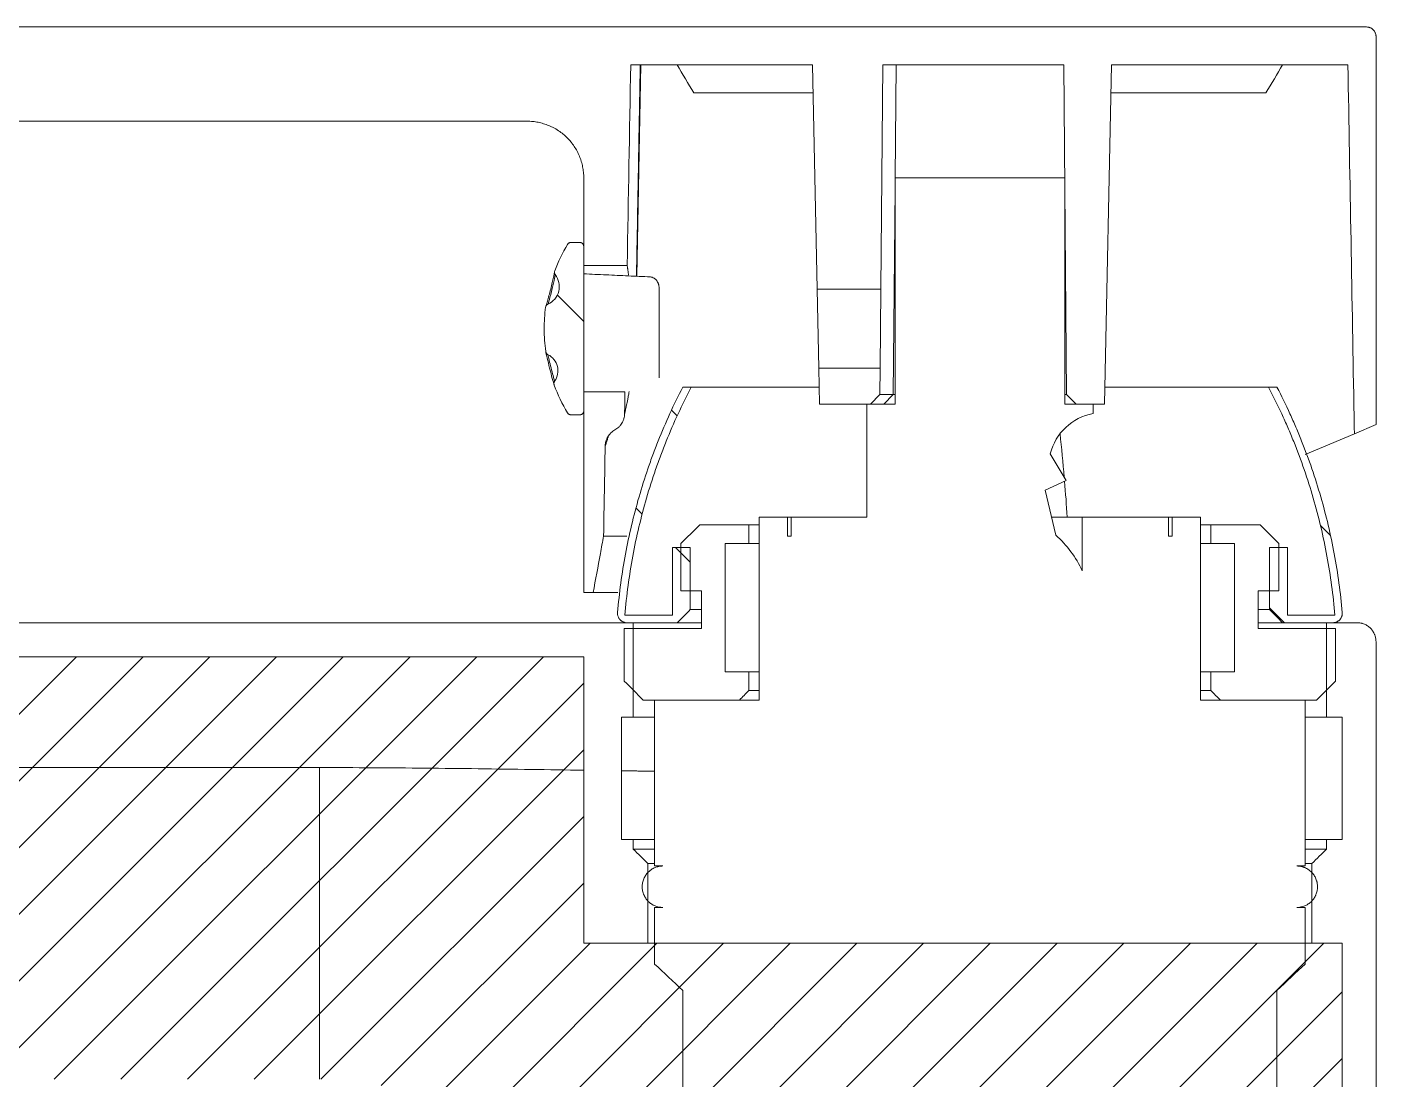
# Model space of a CAD drawing. Extents: x 13676 to 14719, y -16741 to -16132.
# Drawn here: x 13776.4 to 13847.9, y -16430.5 to -16374.7 of the extents above; entities that cross this region are included whole.
import ezdxf

# ---------------------------------------------------------------- set-up
doc = ezdxf.new("R2010")
doc.units = 0
doc.header["$MEASUREMENT"] = 0
doc.layers.get('0').update_dxf_attribs({"color": 3, "linetype": 'CONTINUOUS'})
doc.layers.add('5', color=2, linetype='CONTINUOUS', lineweight=9)

# ---------------------------------------------------------------- blocks, each defined once
blk = doc.blocks.new('HATCH5')
at = {"color": 155, "lineweight": 13}
for p, q in [((823.264, 572.629), (823.563, 572.33)), ((821.384, 567.439), (821.712, 567.111)), ((857.662, 566.516), (858.185, 565.993)), ((823.47, 565.352), (824.259, 564.563)), ((854.958, 562.149), (855.755, 561.352))]:
    blk.add_line(p, q, dxfattribs=at)
blk = doc.blocks.new('HATCH13')
at = {"color": 155, "lineweight": 13}
blk.add_line((817.209, 578.736), (818.608, 577.336), dxfattribs=at)

msp = doc.modelspace()

# ---------------------------------------------------------------- hatches: boundary and pattern name
at = {"layer": '5'}
h = msp.add_hatch(dxfattribs=at)
h.set_pattern_fill('ANSI31', color=10, scale=20)
h.set_pattern_definition([(45, (2654.681, -18.976), (-1.76776695, 1.76776695), [])])
edge = h.paths.add_edge_path()
edge.add_line((13805.925, -16408.144), (13757.925, -16408.144))
edge.add_line((13757.925, -16408.144), (13757.925, -16411.344))
edge.add_line((13757.925, -16411.344), (13758.925, -16411.344))
edge.add_arc((13758.925, -16413.344), 2, 10.63759, 90, ccw=False)
edge.add_line((13760.89, -16412.974), (13762.425, -16421.144))
edge.add_line((13762.425, -16421.144), (13761.424, -16421.144))
edge.add_line((13761.424, -16421.144), (13741.425, -16421.144))
edge.add_line((13741.425, -16421.144), (13741.425, -16426.344))
edge.add_line((13741.425, -16426.344), (13742.426, -16426.344))
edge.add_line((13742.426, -16426.344), (13745.85, -16426.344))
edge.add_line((13745.85, -16426.344), (13746.677, -16426.344))
edge.add_line((13746.677, -16426.344), (13748.177, -16426.344))
edge.add_line((13748.177, -16426.344), (13748.177, -16431.344))
edge.add_line((13748.177, -16431.344), (13746.677, -16431.344))
edge.add_line((13746.677, -16431.344), (13746.677, -16433.344))
edge.add_line((13746.677, -16433.344), (13746.176, -16433.344))
edge.add_line((13746.176, -16433.344), (13744.978, -16433.344))
edge.add_line((13744.978, -16433.344), (13744.978, -16443.344))
edge.add_line((13744.978, -16443.344), (13759.019, -16443.344))
edge.add_line((13759.019, -16443.344), (13759.019, -16433.344))
edge.add_line((13759.019, -16433.344), (13758.229, -16433.344))
edge.add_line((13758.229, -16433.344), (13757.673, -16433.344))
edge.add_line((13757.673, -16433.344), (13757.173, -16433.344))
edge.add_line((13757.173, -16433.344), (13757.173, -16431.344))
edge.add_line((13757.173, -16431.344), (13755.672, -16431.344))
edge.add_line((13755.672, -16431.344), (13755.672, -16426.344))
edge.add_line((13755.672, -16426.344), (13757.173, -16426.344))
edge.add_line((13757.173, -16426.344), (13757.923, -16426.344))
edge.add_line((13757.923, -16426.344), (13761.424, -16426.344))
edge.add_line((13761.424, -16426.344), (13762.425, -16426.344))
edge.add_arc((13762.425, -16428.344), 2, 0, 90, ccw=False)
edge.add_line((13764.425, -16428.344), (13764.425, -16431.037))
edge.add_spline(control_points=[(13764.425, -16431.037), (13765.421, -16430.955), (13766.917, -16430.847), (13768.414, -16430.762), (13769.413, -16430.711), (13769.912, -16430.688), (13771.411, -16430.626), (13772.41, -16430.595), (13774.41, -16430.554), (13775.41, -16430.543), (13776.41, -16430.543)], knot_values=[0, 0, 0, 0, 0.25, 0.375, 0.375, 0.5, 0.5, 0.75, 0.75, 1, 1, 1, 1], degree=3, periodic=0)
edge.add_spline(control_points=[(13791.925, -16430.543), (13786.753, -16430.543), (13781.581, -16430.543), (13776.41, -16430.543)], knot_values=[0, 0, 0, 0, 1, 1, 1, 1], degree=3, periodic=0)
edge.add_spline(control_points=[(13807.725, -16442.343), (13807.725, -16442.116), (13807.705, -16441.665), (13807.647, -16441.221), (13807.57, -16440.78), (13807.522, -16440.56), (13807.436, -16440.234), (13807.39, -16440.071), (13807.338, -16439.909), (13807.303, -16439.802), (13807.284, -16439.748), (13807.19, -16439.48), (13807.106, -16439.27), (13806.924, -16438.858), (13806.826, -16438.656), (13806.614, -16438.259), (13806.502, -16438.065), (13806.323, -16437.778), (13806.262, -16437.683), (13806.136, -16437.495), (13806.071, -16437.402), (13805.741, -16436.941), (13805.456, -16436.593), (13804.854, -16435.93), (13804.537, -16435.615), (13803.872, -16435.015), (13803.526, -16434.729), (13803.121, -16434.423), (13803.076, -16434.389), (13802.986, -16434.322), (13802.94, -16434.288), (13802.803, -16434.189), (13802.527, -16433.993), (13802.247, -16433.806), (13801.681, -16433.443), (13801.296, -16433.215), (13800.514, -16432.787), (13800.116, -16432.587), (13799.307, -16432.211), (13798.897, -16432.036), (13798.063, -16431.712), (13797.64, -16431.562), (13797.103, -16431.392), (13796.995, -16431.358), (13796.779, -16431.294), (13796.455, -16431.199), (13796.13, -16431.113), (13795.477, -16430.953), (13795.04, -16430.86), (13794.16, -16430.708), (13793.717, -16430.648), (13793.048, -16430.587), (13792.825, -16430.571), (13792.376, -16430.549), (13792.151, -16430.543), (13791.925, -16430.543)], knot_values=[0, 0, 0, 0, 0.03125, 0.0625, 0.0625, 0.09375, 0.09375, 0.109375, 0.117188, 0.117188, 0.125, 0.125, 0.15625, 0.15625, 0.1875, 0.1875, 0.21875, 0.21875, 0.234375, 0.234375, 0.25, 0.25, 0.3125, 0.3125, 0.375, 0.375, 0.4375, 0.4375, 0.445313, 0.445313, 0.453125, 0.453125, 0.46875, 0.5, 0.5, 0.5625, 0.5625, 0.625, 0.625, 0.6875, 0.6875, 0.75, 0.75, 0.765625, 0.765625, 0.78125, 0.8125, 0.8125, 0.875, 0.875, 0.9375, 0.9375, 0.96875, 0.96875, 1, 1, 1, 1], degree=3, periodic=0)
edge.add_line((13807.725, -16442.343), (13807.725, -16446.344))
edge.add_line((13807.725, -16446.344), (13809.325, -16446.344))
edge.add_line((13809.325, -16446.344), (13809.325, -16446.844))
edge.add_spline(control_points=[(13809.325, -16446.844), (13809.492, -16447.01), (13809.659, -16447.177), (13809.825, -16447.344)], knot_values=[0, 0, 0, 0, 1, 1, 1, 1], degree=3, periodic=0)
edge.add_line((13809.825, -16447.344), (13809.825, -16452.344))
edge.add_line((13809.825, -16452.344), (13818.425, -16452.344))
edge.add_line((13818.425, -16452.344), (13818.425, -16661.729))
edge.add_line((13818.425, -16661.729), (13828.425, -16661.729))
edge.add_line((13828.425, -16661.729), (13828.425, -16452.344))
edge.add_line((13828.425, -16452.344), (13844.024, -16452.344))
edge.add_line((13844.024, -16452.344), (13844.024, -16447.344))
edge.add_spline(control_points=[(13844.024, -16447.344), (13844.191, -16447.177), (13844.357, -16447.01), (13844.524, -16446.844)], knot_values=[0, 0, 0, 0, 1, 1, 1, 1], degree=3, periodic=0)
edge.add_line((13844.524, -16446.844), (13844.524, -16446.344))
edge.add_line((13844.524, -16446.344), (13846.124, -16446.344))
edge.add_line((13846.124, -16446.344), (13846.124, -16423.344))
edge.add_line((13846.124, -16423.344), (13805.925, -16423.344))
edge.add_line((13805.925, -16423.344), (13805.925, -16408.144))

# ---------------------------------------------------------------- linework, layer by layer
at = {"linetype": 'Continuous', "lineweight": 18}
for p, q in [((13723.425, -16374.744), (13847.424, -16374.744)), ((13847.924, -16375.244), (13847.924, -16395.83)), ((13818.048, -16376.744), (13808.414, -16376.744)), ((13808.746, -16387.967), (13808.948, -16376.744)), ((13818.297, -16388.649), (13818.048, -16376.744)), ((13821.782, -16376.744), (13821.678, -16388.649)), ((13831.368, -16376.744), (13821.782, -16376.744)), ((13822.429, -16382.744), (13822.482, -16376.744)), ((13831.52, -16394.244), (13831.368, -16376.744)), ((13833.902, -16376.744), (13833.525, -16394.744)), ((13846.435, -16376.744), (13833.902, -16376.744)), ((13811.768, -16378.244), (13818.079, -16378.244)), ((13833.87, -16378.244), (13842.081, -16378.244)), ((13802.925, -16379.744), (13750.427, -16379.744)), ((13802.925, -16379.744), (13802.925, -16379.744)), ((13805.925, -16387.397), (13805.925, -16382.743)), ((13822.425, -16382.744), (13831.425, -16382.744)), ((13822.425, -16394.744), (13822.425, -16382.744)), ((13831.425, -16382.744), (13831.425, -16394.744)), ((13822.329, -16394.244), (13822.425, -16383.285)), ((13805.237, -16386.176), (13805.725, -16386.176)), ((13805.925, -16386.376), (13805.925, -16395.111)), ((13808.228, -16387.397), (13805.925, -16387.397)), ((13809.925, -16393.357), (13809.925, -16388.647)), ((13821.678, -16388.649), (13818.297, -16388.649)), ((13818.385, -16392.839), (13818.297, -16388.649)), ((13821.641, -16392.839), (13821.678, -16388.649)), ((13818.385, -16392.839), (13821.641, -16392.839)), ((13818.425, -16394.744), (13818.385, -16392.839)), ((13821.641, -16392.839), (13821.629, -16394.244)), ((13811.175, -16393.844), (13811.626, -16393.844)), ((13818.405, -16393.844), (13811.626, -16393.844)), ((13833.544, -16393.844), (13842.223, -16393.844)), ((13842.223, -16393.844), (13842.674, -16393.844)), ((13805.925, -16394.09), (13808.111, -16394.09)), ((13805.925, -16404.744), (13805.925, -16394.09)), ((13805.925, -16394.166), (13805.925, -16394.166)), ((13821.629, -16394.244), (13821.125, -16394.744)), ((13821.629, -16394.244), (13822.329, -16394.244)), ((13821.825, -16394.744), (13822.329, -16394.244)), ((13822.329, -16394.244), (13822.425, -16394.244)), ((13831.425, -16394.244), (13831.52, -16394.244)), ((13832.025, -16394.744), (13831.52, -16394.244)), ((13805.725, -16395.311), (13805.237, -16395.311)), ((13808.091, -16395.259), (13808.091, -16395.259)), ((13821.125, -16394.744), (13818.425, -16394.744)), ((13820.925, -16394.744), (13822.425, -16394.744)), ((13820.925, -16400.744), (13820.925, -16394.744)), ((13831.425, -16394.744), (13832.925, -16394.744)), ((13833.525, -16394.744), (13832.025, -16394.744)), ((13832.925, -16394.744), (13832.925, -16395.244)), ((13847.924, -16395.83), (13846.777, -16396.317)), ((13846.777, -16396.317), (13844.165, -16397.426)), ((13807.061, -16396.974), (13807.061, -16396.974)), ((13830.657, -16397.378), (13831.497, -16398.804)), ((13831.497, -16398.804), (13830.378, -16399.314)), ((13830.378, -16399.314), (13830.949, -16401.694)), ((13815.226, -16400.744), (13816.726, -16400.744)), ((13815.226, -16410.444), (13815.226, -16400.744)), ((13816.726, -16400.744), (13816.726, -16401.744)), ((13816.926, -16400.744), (13816.726, -16400.744)), ((13816.926, -16400.744), (13820.925, -16400.744)), ((13816.926, -16401.744), (13816.926, -16400.744)), ((13832.355, -16400.744), (13830.721, -16400.744)), ((13832.355, -16400.744), (13836.924, -16400.744)), ((13832.355, -16403.591), (13832.355, -16400.744)), ((13837.124, -16400.744), (13836.924, -16400.744)), ((13836.924, -16400.744), (13836.924, -16401.744)), ((13837.124, -16401.744), (13837.124, -16400.744)), ((13837.124, -16400.744), (13838.624, -16400.744)), ((13838.624, -16400.744), (13838.624, -16410.444)), ((13806.978, -16401.744), (13808.215, -16401.744)), ((13812.075, -16401.144), (13814.675, -16401.144)), ((13815.225, -16401.144), (13814.675, -16401.144)), ((13814.675, -16401.144), (13814.675, -16402.144)), ((13816.726, -16401.744), (13816.926, -16401.744)), ((13836.924, -16401.744), (13837.124, -16401.744)), ((13838.624, -16401.144), (13839.174, -16401.144)), ((13839.174, -16402.144), (13839.174, -16401.144)), ((13839.174, -16401.144), (13841.774, -16401.144)), ((13810.625, -16402.344), (13811.575, -16402.344)), ((13810.625, -16405.944), (13810.625, -16402.344)), ((13811.075, -16404.644), (13811.075, -16402.144)), ((13811.575, -16402.344), (13811.575, -16405.644)), ((13813.425, -16402.144), (13813.425, -16408.944)), ((13814.675, -16402.144), (13813.425, -16402.144)), ((13815.225, -16402.144), (13814.675, -16402.144)), ((13838.624, -16402.144), (13839.174, -16402.144)), ((13840.424, -16402.144), (13839.174, -16402.144)), ((13840.424, -16408.944), (13840.424, -16402.144)), ((13842.274, -16402.344), (13843.224, -16402.344)), ((13842.274, -16405.644), (13842.274, -16402.344)), ((13842.774, -16402.144), (13842.774, -16404.644)), ((13843.224, -16402.344), (13843.224, -16405.944)), ((13806.425, -16404.744), (13805.925, -16404.744)), ((13806.425, -16404.744), (13807.736, -16404.744)), ((13812.175, -16404.644), (13811.075, -16404.644)), ((13812.175, -16406.644), (13812.175, -16404.644)), ((13841.674, -16404.644), (13841.674, -16406.644)), ((13842.774, -16404.644), (13841.674, -16404.644)), ((13808.107, -16405.944), (13810.625, -16405.944)), ((13812.175, -16405.644), (13811.575, -16405.644)), ((13841.674, -16405.644), (13842.274, -16405.644)), ((13843.224, -16405.944), (13845.743, -16405.944)), ((13754.671, -16406.344), (13808.55, -16406.344)), ((13808.075, -16409.444), (13808.075, -16406.644)), ((13808.075, -16406.644), (13812.175, -16406.644)), ((13810.875, -16406.344), (13808.215, -16406.344)), ((13808.55, -16406.344), (13808.55, -16411.344)), ((13812.175, -16406.344), (13810.875, -16406.344)), ((13841.674, -16406.344), (13842.974, -16406.344)), ((13841.674, -16406.644), (13845.774, -16406.644)), ((13845.634, -16406.344), (13842.974, -16406.344)), ((13845.299, -16411.344), (13845.299, -16406.344)), ((13845.299, -16406.344), (13846.924, -16406.344)), ((13845.774, -16406.644), (13845.774, -16409.444)), ((13847.924, -16407.344), (13847.924, -16536.131)), ((13805.925, -16408.144), (13757.925, -16408.144)), ((13805.925, -16423.344), (13805.925, -16408.144)), ((13813.425, -16408.944), (13814.675, -16408.944)), ((13815.225, -16408.944), (13814.675, -16408.944)), ((13814.675, -16408.944), (13814.675, -16409.944)), ((13838.624, -16408.944), (13839.174, -16408.944)), ((13839.174, -16408.944), (13840.424, -16408.944)), ((13839.174, -16409.944), (13839.174, -16408.944)), ((13815.225, -16409.944), (13814.675, -16409.944)), ((13838.624, -16409.944), (13839.174, -16409.944)), ((13814.175, -16410.444), (13809.075, -16410.444)), ((13809.675, -16419.244), (13809.675, -16410.444)), ((13809.675, -16410.444), (13815.226, -16410.444)), ((13838.624, -16410.444), (13844.174, -16410.444)), ((13844.774, -16410.444), (13839.674, -16410.444)), ((13844.174, -16410.444), (13844.174, -16419.244)), ((13808.55, -16411.344), (13807.925, -16411.344)), ((13807.925, -16411.344), (13807.925, -16417.844)), ((13808.55, -16411.344), (13809.675, -16411.344)), ((13844.174, -16411.344), (13845.299, -16411.344)), ((13846.124, -16411.344), (13845.299, -16411.344)), ((13846.124, -16417.844), (13846.124, -16411.344)), ((13761.088, -16414.026), (13791.925, -16414.025)), ((13807.925, -16417.844), (13808.55, -16417.844)), ((13808.55, -16417.844), (13808.55, -16418.344)), ((13808.55, -16417.844), (13809.675, -16417.844)), ((13844.174, -16417.844), (13845.299, -16417.844)), ((13845.299, -16418.344), (13845.299, -16417.844)), ((13845.299, -16417.844), (13846.124, -16417.844)), ((13808.55, -16418.344), (13809.675, -16418.344)), ((13844.174, -16418.344), (13845.299, -16418.344)), ((13809.325, -16419.119), (13809.675, -16419.119)), ((13809.325, -16419.119), (13809.325, -16423.344)), ((13810.125, -16419.244), (13809.675, -16419.244)), ((13844.174, -16419.244), (13843.724, -16419.244)), ((13844.174, -16419.119), (13844.524, -16419.119)), ((13844.524, -16423.344), (13844.524, -16419.119)), ((13809.675, -16421.444), (13810.125, -16421.444)), ((13809.675, -16424.444), (13809.675, -16421.444)), ((13843.724, -16421.444), (13844.174, -16421.444)), ((13844.174, -16421.444), (13844.174, -16424.444)), ((13809.325, -16423.344), (13805.925, -16423.344)), ((13809.325, -16423.344), (13809.675, -16423.344)), ((13844.174, -16423.344), (13844.524, -16423.344)), ((13846.124, -16423.344), (13844.524, -16423.344)), ((13846.124, -16446.344), (13846.124, -16423.344)), ((13811.175, -16436.844), (13811.175, -16425.844)), ((13842.674, -16425.844), (13842.674, -16436.844))]:
    msp.add_line(p, q, dxfattribs=at)
for centre, radius, start, end in [((13812.507, -16390.744), 8.681, 149.00445, 159.35118), ((13803.595, -16388.508), 1.034, 294.12983, 37.71359), ((13812.507, -16390.744), 8.681, 172.49224, 180.11021), ((13812.507, -16390.744), 8.681, 180.11021, 187.99427), ((13803.595, -16392.979), 0.959, 325.25488, 62.9017), ((13812.507, -16390.744), 8.681, 200.16231, 210.99555), ((13833.46, -16398.084), 2.89, 100.67338, 165.87899), ((13826.925, -16406.144), 6, 25.17672, 47.87358)]:
    msp.add_arc(centre, radius, start, end, dxfattribs=at)
at = {"linetype": 'Continuous', "lineweight": 13}
for centre, major_axis, ratio, start_param, end_param in [((13804.217, -16388.665), (0.199, 0.793), 0.02811, 3.029969, 6.121001), ((13804.217, -16392.822), (-0.199, 0.793), 0.02811, 0.490037, 2.65155), ((13823.654, -16408.542), (0, -31.6), 0.258068, 1.889686, 1.96808), ((13823.654, -16408.542), (0, -31.6), 0.258068, 1.820175, 1.882842)]:
    msp.add_ellipse(centre, major_axis=major_axis, ratio=ratio, start_param=start_param, end_param=end_param, dxfattribs=at)
at = {"linetype": 'Continuous', "lineweight": 18}
msp.add_ellipse((13804.145, -16392.841), major_axis=(-0.243, 0.968), ratio=0.02811, start_param=0.398196, end_param=2.743394, dxfattribs=at)
for points, knots in [([(13847.424, -16374.744), (13847.457, -16374.744), (13847.489, -16374.747), (13847.538, -16374.756), (13847.554, -16374.76), (13847.585, -16374.77), (13847.616, -16374.781), (13847.645, -16374.795), (13847.674, -16374.81), (13847.688, -16374.819), (13847.729, -16374.846), (13847.754, -16374.867), (13847.789, -16374.901), (13847.8, -16374.913), (13847.821, -16374.939), (13847.831, -16374.952), (13847.858, -16374.993), (13847.873, -16375.021), (13847.892, -16375.067), (13847.898, -16375.082), (13847.907, -16375.114), (13847.911, -16375.13), (13847.918, -16375.162), (13847.92, -16375.178), (13847.923, -16375.211), (13847.924, -16375.227), (13847.924, -16375.244)], [0, 0, 0, 0, 0.125, 0.125, 0.1875, 0.1875, 0.25, 0.3125, 0.3125, 0.375, 0.375, 0.5, 0.5, 0.5625, 0.5625, 0.625, 0.625, 0.75, 0.75, 0.8125, 0.8125, 0.875, 0.875, 0.9375, 0.9375, 1, 1, 1, 1]), ([(13846.777, -16396.317), (13846.772, -16396.013), (13846.766, -16395.709), (13846.653, -16389.184), (13846.544, -16382.964), (13846.435, -16376.744)], [0, 0, 0, 0, 0.046603, 0.046603, 1, 1, 1, 1]), ([(13805.925, -16382.743), (13805.925, -16382.644), (13805.92, -16382.546), (13805.901, -16382.351), (13805.872, -16382.158), (13805.825, -16381.968), (13805.789, -16381.85), (13805.782, -16381.827), (13805.766, -16381.78), (13805.758, -16381.757), (13805.733, -16381.687), (13805.716, -16381.641), (13805.659, -16381.505), (13805.575, -16381.328), (13805.475, -16381.16), (13805.394, -16381.038), (13805.351, -16380.978), (13805.306, -16380.919), (13805.276, -16380.88), (13805.261, -16380.86), (13805.182, -16380.765), (13805.05, -16380.619), (13804.833, -16380.422), (13804.676, -16380.305), (13804.574, -16380.237), (13804.553, -16380.223), (13804.511, -16380.197), (13804.49, -16380.184), (13804.427, -16380.146), (13804.384, -16380.122), (13804.254, -16380.052), (13804.077, -16379.968), (13803.893, -16379.902), (13803.752, -16379.859), (13803.705, -16379.846), (13803.609, -16379.822), (13803.561, -16379.811), (13803.416, -16379.782), (13803.221, -16379.753), (13803.024, -16379.744), (13802.925, -16379.744)], [0, 0, 0, 0, 0.0625, 0.0625, 0.125, 0.1875, 0.1875, 0.203125, 0.203125, 0.21875, 0.21875, 0.25, 0.25, 0.3125, 0.375, 0.375, 0.40625, 0.421875, 0.421875, 0.4375, 0.4375, 0.5, 0.5625, 0.625, 0.625, 0.640625, 0.640625, 0.65625, 0.65625, 0.6875, 0.6875, 0.75, 0.8125, 0.8125, 0.84375, 0.84375, 0.875, 0.875, 0.9375, 1, 1, 1, 1]), ([(13805.065, -16386.273), (13805.07, -16386.266), (13805.075, -16386.258), (13805.085, -16386.245), (13805.091, -16386.239), (13805.11, -16386.221), (13805.123, -16386.21), (13805.146, -16386.198), (13805.154, -16386.194), (13805.17, -16386.187), (13805.178, -16386.185), (13805.194, -16386.18), (13805.203, -16386.179), (13805.22, -16386.176), (13805.228, -16386.176), (13805.237, -16386.176)], [0, 0, 0, 0, 0.125, 0.125, 0.25, 0.25, 0.5, 0.5, 0.625, 0.625, 0.75, 0.75, 0.875, 0.875, 1, 1, 1, 1]), ([(13805.725, -16386.176), (13805.731, -16386.176), (13805.738, -16386.176), (13805.751, -16386.177), (13805.757, -16386.178), (13805.777, -16386.182), (13805.789, -16386.186), (13805.807, -16386.194), (13805.813, -16386.196), (13805.825, -16386.203), (13805.83, -16386.206), (13805.847, -16386.217), (13805.857, -16386.225), (13805.875, -16386.244), (13805.884, -16386.254), (13805.895, -16386.27), (13805.898, -16386.276), (13805.904, -16386.287), (13805.907, -16386.293), (13805.914, -16386.312), (13805.918, -16386.324), (13805.923, -16386.35), (13805.925, -16386.363), (13805.925, -16386.376)], [0, 0, 0, 0, 0.0625, 0.0625, 0.125, 0.125, 0.25, 0.25, 0.3125, 0.3125, 0.375, 0.375, 0.5, 0.5, 0.625, 0.625, 0.6875, 0.6875, 0.75, 0.75, 0.875, 0.875, 1, 1, 1, 1]), ([(13808.228, -16387.397), (13808.229, -16387.399), (13808.229, -16387.404), (13808.232, -16387.421), (13808.237, -16387.453), (13808.246, -16387.506), (13808.252, -16387.546), (13808.253, -16387.554), (13808.256, -16387.572), (13808.257, -16387.581), (13808.261, -16387.609), (13808.264, -16387.628), (13808.274, -16387.692), (13808.285, -16387.773), (13808.299, -16387.869), (13808.305, -16387.913)], [0, 0, 0, 0, 0.106216, 0.106216, 0.29452, 0.482824, 0.482824, 0.529899, 0.529899, 0.576975, 0.576975, 0.671127, 0.671127, 0.859431, 1, 1, 1, 1]), ([(13804.369, -16387.794), (13804.366, -16387.806), (13804.356, -16387.862), (13804.323, -16388.016), (13804.257, -16388.299), (13804.172, -16388.647), (13804.081, -16389), (13804, -16389.302), (13803.949, -16389.476), (13803.929, -16389.538), (13803.924, -16389.549), (13803.924, -16389.549)], [0, 0, 0, 0, 0.041801, 0.164366, 0.305925, 0.452454, 0.600099, 0.747655, 0.893819, 0.964067, 1, 1, 1, 1]), ([(13804.412, -16387.876), (13804.407, -16387.869), (13804.402, -16387.862), (13804.394, -16387.848), (13804.39, -16387.84), (13804.383, -16387.824), (13804.38, -16387.816), (13804.376, -16387.8), (13804.374, -16387.791), (13804.37, -16387.766), (13804.37, -16387.749), (13804.374, -16387.715), (13804.378, -16387.698), (13804.384, -16387.682)], [0, 0, 0, 0, 0.125, 0.125, 0.25, 0.25, 0.375, 0.375, 0.5, 0.5, 0.75, 0.75, 1, 1, 1, 1]), ([(13809.925, -16388.647), (13809.925, -16388.61), (13809.922, -16388.573), (13809.913, -16388.5), (13809.907, -16388.464), (13809.893, -16388.41), (13809.887, -16388.392), (13809.875, -16388.357), (13809.869, -16388.34), (13809.847, -16388.289), (13809.829, -16388.257), (13809.799, -16388.21), (13809.788, -16388.195), (13809.765, -16388.166), (13809.741, -16388.138), (13809.713, -16388.113), (13809.685, -16388.089), (13809.669, -16388.078), (13809.622, -16388.048), (13809.589, -16388.032), (13809.545, -16388.017), (13809.536, -16388.014), (13809.517, -16388.01), (13809.508, -16388.008), (13809.481, -16388.002), (13809.462, -16388), (13809.443, -16387.999)], [0, 0, 0, 0, 0.125, 0.125, 0.25, 0.25, 0.3125, 0.3125, 0.375, 0.375, 0.5, 0.5, 0.5625, 0.5625, 0.625, 0.6875, 0.6875, 0.75, 0.75, 0.875, 0.875, 0.90625, 0.90625, 0.9375, 0.9375, 1, 1, 1, 1]), ([(13803.9, -16389.609), (13803.903, -16389.587), (13803.909, -16389.567), (13803.924, -16389.537), (13803.929, -16389.528), (13803.942, -16389.51), (13803.949, -16389.502), (13803.956, -16389.494)], [0, 0, 0, 0, 0.5, 0.5, 0.75, 0.75, 1, 1, 1, 1]), ([(13803.956, -16389.494), (13803.965, -16389.485), (13803.975, -16389.477), (13803.99, -16389.467), (13803.995, -16389.463), (13804.006, -16389.457), (13804.012, -16389.454), (13804.017, -16389.452)], [0, 0, 0, 0, 0.5, 0.5, 0.75, 0.75, 1, 1, 1, 1]), ([(13804.031, -16392.125), (13804.015, -16392.117), (13804, -16392.106), (13803.979, -16392.088), (13803.973, -16392.081), (13803.961, -16392.067), (13803.949, -16392.053), (13803.94, -16392.037), (13803.931, -16392.021), (13803.927, -16392.013), (13803.917, -16391.987), (13803.913, -16391.969), (13803.91, -16391.951)], [0, 0, 0, 0, 0.25, 0.25, 0.375, 0.375, 0.5, 0.625, 0.625, 0.75, 0.75, 1, 1, 1, 1]), ([(13804.358, -16393.736), (13804.355, -16393.727), (13804.352, -16393.718), (13804.348, -16393.701), (13804.346, -16393.691), (13804.343, -16393.664), (13804.343, -16393.646), (13804.346, -16393.618), (13804.347, -16393.609), (13804.352, -16393.591), (13804.354, -16393.583), (13804.36, -16393.565), (13804.364, -16393.557), (13804.373, -16393.541), (13804.377, -16393.533), (13804.382, -16393.525)], [0, 0, 0, 0, 0.125, 0.125, 0.25, 0.25, 0.5, 0.5, 0.625, 0.625, 0.75, 0.75, 0.875, 0.875, 1, 1, 1, 1]), ([(13807.717, -16405.801), (13807.807, -16404.759), (13807.947, -16403.727), (13808.326, -16401.683), (13808.565, -16400.672), (13808.999, -16399.169), (13809.156, -16398.671), (13809.411, -16397.927), (13809.543, -16397.556), (13809.682, -16397.187), (13809.777, -16396.941), (13809.824, -16396.818), (13810.263, -16395.719), (13810.697, -16394.768), (13811.175, -16393.844)], [0, 0, 0, 0, 0.25, 0.25, 0.5, 0.5, 0.625, 0.625, 0.6875, 0.71875, 0.71875, 0.75, 0.75, 1, 1, 1, 1]), ([(13811.626, -16393.844), (13811.381, -16394.31), (13810.915, -16395.255), (13810.494, -16396.226), (13810.196, -16396.964), (13810.051, -16397.336), (13809.913, -16397.711), (13809.823, -16397.962), (13809.779, -16398.088), (13809.561, -16398.718), (13809.4, -16399.224), (13808.957, -16400.749), (13808.715, -16401.775), (13808.333, -16403.845), (13808.194, -16404.89), (13808.107, -16405.944)], [0, 0, 0, 0, 0.125, 0.25, 0.25, 0.3125, 0.34375, 0.34375, 0.375, 0.375, 0.5, 0.5, 0.75, 0.75, 1, 1, 1, 1]), ([(13845.743, -16405.944), (13845.699, -16405.414), (13845.585, -16404.362), (13845.42, -16403.321), (13845.133, -16401.768), (13844.89, -16400.744), (13844.45, -16399.226), (13844.13, -16398.219), (13843.758, -16397.224), (13843.509, -16396.606), (13843.458, -16396.483), (13843.355, -16396.237), (13843.199, -16395.869), (13843.036, -16395.506), (13842.702, -16394.784), (13842.468, -16394.31), (13842.223, -16393.844)], [0, 0, 0, 0, 0.125, 0.25, 0.25, 0.5, 0.5, 0.625, 0.75, 0.75, 0.78125, 0.78125, 0.8125, 0.875, 0.875, 1, 1, 1, 1]), ([(13842.674, -16393.844), (13842.914, -16394.307), (13843.2, -16394.896), (13843.469, -16395.495), (13843.576, -16395.736), (13843.628, -16395.857), (13843.783, -16396.219), (13843.883, -16396.462), (13844.368, -16397.679), (13844.705, -16398.666), (13845.282, -16400.662), (13845.521, -16401.673), (13845.901, -16403.718), (13846.042, -16404.753), (13846.132, -16405.801)], [0, 0, 0, 0, 0.125, 0.15625, 0.15625, 0.1875, 0.1875, 0.25, 0.25, 0.5, 0.5, 0.75, 0.75, 1, 1, 1, 1]), ([(13808.334, -16394.083), (13808.318, -16394.17), (13808.288, -16394.334), (13808.246, -16394.546), (13808.21, -16394.721), (13808.18, -16394.86), (13808.157, -16394.968), (13808.138, -16395.052), (13808.124, -16395.115), (13808.113, -16395.163), (13808.105, -16395.199), (13808.098, -16395.227), (13808.094, -16395.247), (13808.092, -16395.255), (13808.091, -16395.258), (13808.091, -16395.259)], [0, 0, 0, 0, 0.122889, 0.242375, 0.350491, 0.448421, 0.537602, 0.618172, 0.689319, 0.752802, 0.812281, 0.870742, 0.929572, 0.988516, 1, 1, 1, 1]), ([(13805.237, -16395.311), (13805.22, -16395.311), (13805.203, -16395.309), (13805.178, -16395.303), (13805.17, -16395.3), (13805.154, -16395.293), (13805.146, -16395.29), (13805.131, -16395.281), (13805.124, -16395.276), (13805.11, -16395.266), (13805.104, -16395.261), (13805.091, -16395.248), (13805.085, -16395.242), (13805.075, -16395.229), (13805.07, -16395.222), (13805.065, -16395.214)], [0, 0, 0, 0, 0.25, 0.25, 0.375, 0.375, 0.5, 0.5, 0.625, 0.625, 0.75, 0.75, 0.875, 0.875, 1, 1, 1, 1]), ([(13805.925, -16395.111), (13805.925, -16395.124), (13805.923, -16395.137), (13805.92, -16395.157), (13805.918, -16395.163), (13805.914, -16395.175), (13805.912, -16395.182), (13805.904, -16395.2), (13805.898, -16395.211), (13805.884, -16395.233), (13805.875, -16395.243), (13805.857, -16395.262), (13805.847, -16395.27), (13805.825, -16395.285), (13805.813, -16395.291), (13805.795, -16395.299), (13805.789, -16395.301), (13805.776, -16395.305), (13805.77, -16395.306), (13805.751, -16395.31), (13805.738, -16395.311), (13805.725, -16395.311)], [0, 0, 0, 0, 0.125, 0.125, 0.1875, 0.1875, 0.25, 0.25, 0.375, 0.375, 0.5, 0.5, 0.625, 0.625, 0.75, 0.75, 0.8125, 0.8125, 0.875, 0.875, 1, 1, 1, 1]), ([(13808.091, -16395.259), (13808.091, -16395.281), (13808.089, -16395.303), (13808.086, -16395.346), (13808.083, -16395.368), (13808.074, -16395.433), (13808.064, -16395.475), (13808.046, -16395.538), (13808.04, -16395.559), (13808.025, -16395.6), (13808.017, -16395.62), (13807.99, -16395.681), (13807.95, -16395.758), (13807.901, -16395.83), (13807.86, -16395.881), (13807.846, -16395.898), (13807.816, -16395.93), (13807.801, -16395.946), (13807.754, -16395.991), (13807.688, -16396.048), (13807.614, -16396.095), (13807.576, -16396.116)], [0, 0, 0, 0, 0.0625, 0.0625, 0.125, 0.125, 0.25, 0.25, 0.3125, 0.3125, 0.375, 0.375, 0.5, 0.625, 0.625, 0.6875, 0.6875, 0.75, 0.75, 0.875, 1, 1, 1, 1]), ([(13807.576, -16396.116), (13807.537, -16396.138), (13807.464, -16396.185), (13807.398, -16396.241), (13807.351, -16396.287), (13807.335, -16396.302), (13807.306, -16396.335), (13807.292, -16396.352), (13807.251, -16396.403), (13807.201, -16396.474), (13807.161, -16396.552), (13807.135, -16396.612), (13807.127, -16396.633), (13807.112, -16396.674), (13807.105, -16396.695), (13807.087, -16396.757), (13807.078, -16396.8), (13807.068, -16396.864), (13807.066, -16396.886), (13807.062, -16396.93), (13807.061, -16396.952), (13807.061, -16396.974)], [0, 0, 0, 0, 0.125, 0.25, 0.25, 0.3125, 0.3125, 0.375, 0.375, 0.5, 0.625, 0.625, 0.6875, 0.6875, 0.75, 0.75, 0.875, 0.875, 0.9375, 0.9375, 1, 1, 1, 1]), ([(13807.219, -16396.487), (13807.215, -16396.497), (13807.2, -16396.546), (13807.175, -16396.627), (13807.144, -16396.72), (13807.119, -16396.8), (13807.103, -16396.848), (13807.093, -16396.876), (13807.089, -16396.889), (13807.085, -16396.901), (13807.082, -16396.912), (13807.078, -16396.922), (13807.075, -16396.931), (13807.072, -16396.94), (13807.07, -16396.947), (13807.067, -16396.954), (13807.066, -16396.96), (13807.064, -16396.965), (13807.063, -16396.969), (13807.062, -16396.972), (13807.061, -16396.973), (13807.061, -16396.974), (13807.061, -16396.974)], [0, 0, 0, 0, 0.033233, 0.163526, 0.293363, 0.423043, 0.552864, 0.58473, 0.616563, 0.648367, 0.680146, 0.711904, 0.743647, 0.775378, 0.807102, 0.838823, 0.870545, 0.902274, 0.934014, 0.965768, 0.997542, 1, 1, 1, 1]), ([(13806.978, -16401.744), (13806.92, -16402.056), (13806.863, -16402.367), (13806.679, -16403.367), (13806.552, -16404.055), (13806.425, -16404.744)], [0, 0, 0, 0, 0.311784, 0.311784, 1, 1, 1, 1]), ([(13808.215, -16406.344), (13808.181, -16406.344), (13808.146, -16406.34), (13808.096, -16406.329), (13808.079, -16406.325), (13808.054, -16406.317), (13808.046, -16406.314), (13808.03, -16406.308), (13808.022, -16406.305), (13807.982, -16406.287), (13807.953, -16406.27), (13807.91, -16406.24), (13807.897, -16406.229), (13807.871, -16406.206), (13807.846, -16406.182), (13807.819, -16406.149), (13807.804, -16406.128), (13807.794, -16406.113), (13807.79, -16406.106), (13807.768, -16406.069), (13807.753, -16406.037), (13807.737, -16405.989), (13807.732, -16405.972), (13807.724, -16405.938), (13807.721, -16405.921), (13807.715, -16405.87), (13807.714, -16405.835), (13807.717, -16405.801)], [0, 0, 0, 0, 0.125, 0.125, 0.1875, 0.1875, 0.21875, 0.21875, 0.25, 0.25, 0.375, 0.375, 0.4375, 0.4375, 0.5, 0.5625, 0.59375, 0.59375, 0.625, 0.625, 0.75, 0.75, 0.8125, 0.8125, 0.875, 0.875, 1, 1, 1, 1]), ([(13846.132, -16405.801), (13846.135, -16405.835), (13846.134, -16405.869), (13846.128, -16405.921), (13846.125, -16405.938), (13846.117, -16405.972), (13846.108, -16406.005), (13846.095, -16406.037), (13846.081, -16406.068), (13846.073, -16406.083), (13846.046, -16406.128), (13846.026, -16406.156), (13845.991, -16406.194), (13845.979, -16406.206), (13845.953, -16406.229), (13845.939, -16406.24), (13845.911, -16406.26), (13845.896, -16406.269), (13845.866, -16406.287), (13845.851, -16406.294), (13845.803, -16406.315), (13845.771, -16406.326), (13845.72, -16406.336), (13845.703, -16406.339), (13845.668, -16406.343), (13845.651, -16406.344), (13845.634, -16406.344)], [0, 0, 0, 0, 0.125, 0.125, 0.1875, 0.1875, 0.25, 0.3125, 0.3125, 0.375, 0.375, 0.5, 0.5, 0.5625, 0.5625, 0.625, 0.625, 0.6875, 0.6875, 0.75, 0.75, 0.875, 0.875, 0.9375, 0.9375, 1, 1, 1, 1]), ([(13846.924, -16406.344), (13846.989, -16406.344), (13847.054, -16406.35), (13847.135, -16406.366), (13847.151, -16406.37), (13847.183, -16406.377), (13847.199, -16406.382), (13847.246, -16406.396), (13847.307, -16406.418), (13847.366, -16406.446), (13847.424, -16406.477), (13847.452, -16406.494), (13847.534, -16406.548), (13847.584, -16406.59), (13847.654, -16406.659), (13847.676, -16406.683), (13847.718, -16406.734), (13847.737, -16406.76), (13847.792, -16406.842), (13847.822, -16406.899), (13847.854, -16406.975), (13847.86, -16406.99), (13847.871, -16407.021), (13847.876, -16407.037), (13847.89, -16407.084), (13847.898, -16407.116), (13847.911, -16407.18), (13847.916, -16407.213), (13847.923, -16407.278), (13847.924, -16407.311), (13847.924, -16407.344)], [0, 0, 0, 0, 0.125, 0.125, 0.15625, 0.15625, 0.1875, 0.1875, 0.25, 0.3125, 0.3125, 0.375, 0.375, 0.5, 0.5, 0.5625, 0.5625, 0.625, 0.625, 0.75, 0.75, 0.78125, 0.78125, 0.8125, 0.8125, 0.875, 0.875, 0.9375, 0.9375, 1, 1, 1, 1]), ([(13810.125, -16421.444), (13810.089, -16421.444), (13810.036, -16421.441), (13809.982, -16421.434), (13809.946, -16421.429), (13809.928, -16421.426), (13809.839, -16421.408), (13809.771, -16421.387), (13809.671, -16421.346), (13809.639, -16421.331), (13809.591, -16421.305), (13809.575, -16421.296), (13809.544, -16421.278), (13809.529, -16421.268), (13809.454, -16421.218), (13809.399, -16421.172), (13809.335, -16421.109), (13809.322, -16421.096), (13809.298, -16421.069), (13809.286, -16421.055), (13809.252, -16421.013), (13809.23, -16420.984), (13809.171, -16420.895), (13809.137, -16420.832), (13809.102, -16420.748), (13809.095, -16420.731), (13809.083, -16420.697), (13809.078, -16420.68), (13809.062, -16420.628), (13809.045, -16420.558), (13809.031, -16420.47), (13809.027, -16420.416), (13809.026, -16420.379), (13809.025, -16420.361), (13809.025, -16420.271), (13809.032, -16420.2), (13809.053, -16420.094), (13809.062, -16420.059), (13809.083, -16419.989), (13809.095, -16419.955), (13809.137, -16419.856), (13809.17, -16419.793), (13809.231, -16419.702), (13809.252, -16419.673), (13809.298, -16419.617), (13809.346, -16419.564), (13809.413, -16419.504), (13809.455, -16419.471), (13809.484, -16419.449), (13809.499, -16419.439), (13809.575, -16419.388), (13809.638, -16419.355), (13809.738, -16419.314), (13809.771, -16419.301), (13809.823, -16419.286), (13809.841, -16419.281), (13809.876, -16419.272), (13809.894, -16419.268), (13809.982, -16419.251), (13810.053, -16419.244), (13810.125, -16419.244)], [0, 0, 0, 0, 0.03125, 0.046875, 0.046875, 0.0625, 0.0625, 0.125, 0.125, 0.15625, 0.15625, 0.171875, 0.171875, 0.1875, 0.1875, 0.25, 0.25, 0.265625, 0.265625, 0.28125, 0.28125, 0.3125, 0.3125, 0.375, 0.375, 0.390625, 0.390625, 0.40625, 0.40625, 0.4375, 0.46875, 0.484375, 0.484375, 0.5, 0.5, 0.5625, 0.5625, 0.59375, 0.59375, 0.625, 0.625, 0.6875, 0.6875, 0.71875, 0.71875, 0.75, 0.78125, 0.796875, 0.796875, 0.8125, 0.8125, 0.875, 0.875, 0.90625, 0.90625, 0.921875, 0.921875, 0.9375, 0.9375, 1, 1, 1, 1]), ([(13843.724, -16419.244), (13843.797, -16419.244), (13843.868, -16419.251), (13843.974, -16419.272), (13844.008, -16419.28), (13844.06, -16419.296), (13844.077, -16419.302), (13844.112, -16419.314), (13844.128, -16419.32), (13844.212, -16419.355), (13844.275, -16419.389), (13844.35, -16419.439), (13844.364, -16419.449), (13844.393, -16419.47), (13844.408, -16419.482), (13844.45, -16419.516), (13844.476, -16419.54), (13844.553, -16419.616), (13844.598, -16419.672), (13844.648, -16419.747), (13844.658, -16419.762), (13844.677, -16419.793), (13844.686, -16419.809), (13844.711, -16419.857), (13844.742, -16419.922), (13844.772, -16420.006), (13844.787, -16420.058), (13844.795, -16420.093), (13844.799, -16420.111), (13844.817, -16420.2), (13844.824, -16420.271), (13844.824, -16420.379), (13844.822, -16420.415), (13844.817, -16420.469), (13844.815, -16420.487), (13844.81, -16420.523), (13844.806, -16420.54), (13844.789, -16420.628), (13844.768, -16420.697), (13844.734, -16420.78), (13844.727, -16420.797), (13844.711, -16420.83), (13844.703, -16420.846), (13844.677, -16420.894), (13844.659, -16420.924), (13844.599, -16421.014), (13844.554, -16421.069), (13844.477, -16421.146), (13844.45, -16421.171), (13844.394, -16421.217), (13844.365, -16421.238), (13844.32, -16421.268), (13844.304, -16421.278), (13844.273, -16421.297), (13844.258, -16421.306), (13844.21, -16421.331), (13844.145, -16421.362), (13844.061, -16421.392), (13844.009, -16421.406), (13843.973, -16421.415), (13843.956, -16421.419), (13843.867, -16421.437), (13843.796, -16421.444), (13843.724, -16421.444)], [0, 0, 0, 0, 0.0625, 0.0625, 0.09375, 0.09375, 0.109375, 0.109375, 0.125, 0.125, 0.1875, 0.1875, 0.203125, 0.203125, 0.21875, 0.21875, 0.25, 0.25, 0.3125, 0.3125, 0.328125, 0.328125, 0.34375, 0.34375, 0.375, 0.40625, 0.421875, 0.421875, 0.4375, 0.4375, 0.5, 0.5, 0.53125, 0.53125, 0.546875, 0.546875, 0.5625, 0.5625, 0.625, 0.625, 0.640625, 0.640625, 0.65625, 0.65625, 0.6875, 0.6875, 0.75, 0.75, 0.78125, 0.78125, 0.8125, 0.8125, 0.828125, 0.828125, 0.84375, 0.84375, 0.875, 0.90625, 0.921875, 0.921875, 0.9375, 0.9375, 1, 1, 1, 1])]:
    msp.add_open_spline(points, degree=3, knots=knots, dxfattribs=at)
for points, degree in [([(13808.414, -16376.744), (13808.352, -16380.295), (13808.29, -16383.846), (13808.228, -16387.397)], 3), ([(13810.877, -16376.744), (13811.159, -16377.242), (13811.456, -16377.742), (13811.768, -16378.244)], 3), ([(13842.081, -16378.244), (13842.393, -16377.742), (13842.69, -16377.242), (13842.972, -16376.744)], 3), ([(13805.925, -16387.838), (13806.323, -16387.856), (13807.116, -16387.892), (13808.289, -16387.946), (13809.06, -16387.982), (13809.443, -16387.999)], 3), ([(13808.111, -16394.09), (13808.104, -16394.48), (13808.098, -16394.869), (13808.091, -16395.259)], 3), ([(13807.061, -16396.974), (13807.033, -16398.564), (13807.005, -16400.154), (13806.978, -16401.744)], 3), ([(13811.075, -16402.144), (13811.409, -16401.81), (13811.742, -16401.477), (13812.075, -16401.144)], 3), ([(13841.774, -16401.144), (13842.107, -16401.477), (13842.441, -16401.81), (13842.774, -16402.144)], 3), ([(13811.575, -16405.644), (13811.342, -16405.877), (13811.109, -16406.11), (13810.875, -16406.344)], 3), ([(13842.974, -16406.344), (13842.741, -16406.11), (13842.507, -16405.877), (13842.274, -16405.644)], 3), ([(13809.075, -16410.444), (13808.742, -16410.11), (13808.409, -16409.777), (13808.075, -16409.444)], 3), ([(13845.774, -16409.444), (13845.441, -16409.777), (13845.107, -16410.11), (13844.774, -16410.444)], 3), ([(13814.675, -16409.944), (13814.509, -16410.11), (13814.342, -16410.277), (13814.175, -16410.444)], 3), ([(13839.674, -16410.444), (13839.507, -16410.277), (13839.34, -16410.11), (13839.174, -16409.944)], 3), ([(13791.925, -16414.025), (13792.858, -16414.025), (13794.726, -16414.03), (13797.527, -16414.053), (13800.327, -16414.085), (13803.126, -16414.124), (13804.992, -16414.151), (13805.925, -16414.165)], 3), ([(13807.925, -16414.194), (13808.834, -16414.207), (13809.675, -16414.219)], 2), ([(13808.55, -16418.344), (13808.809, -16418.602), (13809.067, -16418.86), (13809.325, -16419.119)], 3), ([(13844.524, -16419.119), (13844.782, -16418.86), (13845.041, -16418.602), (13845.299, -16418.344)], 3), ([(13811.175, -16425.844), (13810.675, -16425.377), (13810.175, -16424.91), (13809.675, -16424.444)], 3), ([(13844.174, -16424.444), (13843.674, -16424.91), (13843.174, -16425.377), (13842.674, -16425.844)], 3)]:
    msp.add_open_spline(points, degree=degree, dxfattribs=at)
at = {"linetype": 'Continuous', "lineweight": 13}
for points, knots in [([(13808.921, -16376.744), (13808.915, -16377.047), (13808.903, -16377.739), (13808.882, -16378.907), (13808.856, -16380.324), (13808.827, -16381.967), (13808.795, -16383.752), (13808.763, -16385.535), (13808.737, -16386.941), (13808.723, -16387.728), (13808.719, -16387.966)], [0, 0, 0, 0, 0.081011, 0.185071, 0.312178, 0.459902, 0.624347, 0.78941, 0.936507, 1, 1, 1, 1]), ([(13791.925, -16414.025), (13791.925, -16415.218), (13791.925, -16417.651), (13791.924, -16421.108), (13791.924, -16423.728), (13791.924, -16425.528), (13791.924, -16426.711), (13791.924, -16427.716), (13791.925, -16428.548), (13791.925, -16429.22), (13791.925, -16429.743), (13791.924, -16430.125), (13791.924, -16430.457), (13791.925, -16430.54), (13791.925, -16430.543)], [0, 0, 0, 0, 0.117077, 0.243854, 0.370631, 0.43402, 0.497408, 0.560797, 0.624185, 0.687573, 0.750962, 0.81435, 0.877739, 1, 1, 1, 1])]:
    msp.add_open_spline(points, degree=3, knots=knots, dxfattribs=at)
at = {"layer": '5', "color": 10}
for p, q in [((13805.925, -16408.144), (13757.925, -16408.144)), ((13805.925, -16423.344), (13805.925, -16408.144)), ((13846.124, -16423.344), (13805.925, -16423.344)), ((13846.124, -16446.344), (13846.124, -16423.344))]:
    msp.add_line(p, q, dxfattribs=at)

# ---------------------------------------------------------------- block references
at = {"linetype": 'Continuous', "lineweight": 13}
for name in ['HATCH13', 'HATCH5']:
    msp.add_blockref(name, (12987.316, -16967.696), dxfattribs=at)

doc.saveas('drawing.dxf')
